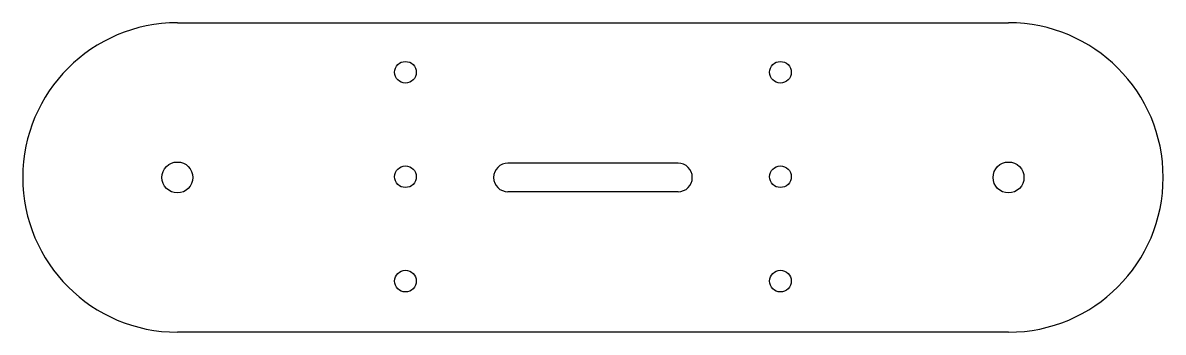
# Model space of a CAD drawing. Header units: millimetres. Extents: x 2881 to 3028, y 1074 to 1114.
import ezdxf

# ---------------------------------------------------------------- set-up
doc = ezdxf.new("R2010")
doc.units = ezdxf.units.MM

msp = doc.modelspace()

# ---------------------------------------------------------------- linework, layer by layer
for p, q in [((2965.52, 1095.95), (2943.52, 1095.95)), ((2965.52, 1092.25), (2943.52, 1092.25))]:
    msp.add_line(p, q)
for points in [[(2900.77, 1114.1), (3008.27, 1114.1)], [(3008.27, 1074.1), (2900.77, 1074.1)]]:
    msp.add_lwpolyline(points)
for centre, radius in [((2930.27, 1107.7), 1.4), ((2978.77, 1107.7), 1.4), ((2900.77, 1094.1), 2), ((3008.27, 1094.1), 2), ((2930.27, 1094.2), 1.4), ((2978.77, 1094.2), 1.4), ((2930.27, 1080.7), 1.4), ((2978.77, 1080.7), 1.4)]:
    msp.add_circle(centre, radius)
for centre, radius, start, end in [((2900.77, 1094.1), 20, 90, 270), ((3008.27, 1094.1), 20, 270, 90), ((2943.52, 1094.1), 1.85, 90, 270), ((2965.52, 1094.1), 1.85, 270, 90)]:
    msp.add_arc(centre, radius, start, end)

doc.saveas('drawing.dxf')
